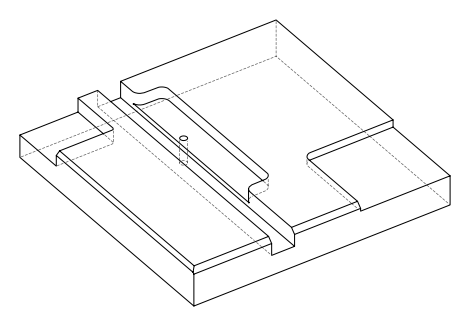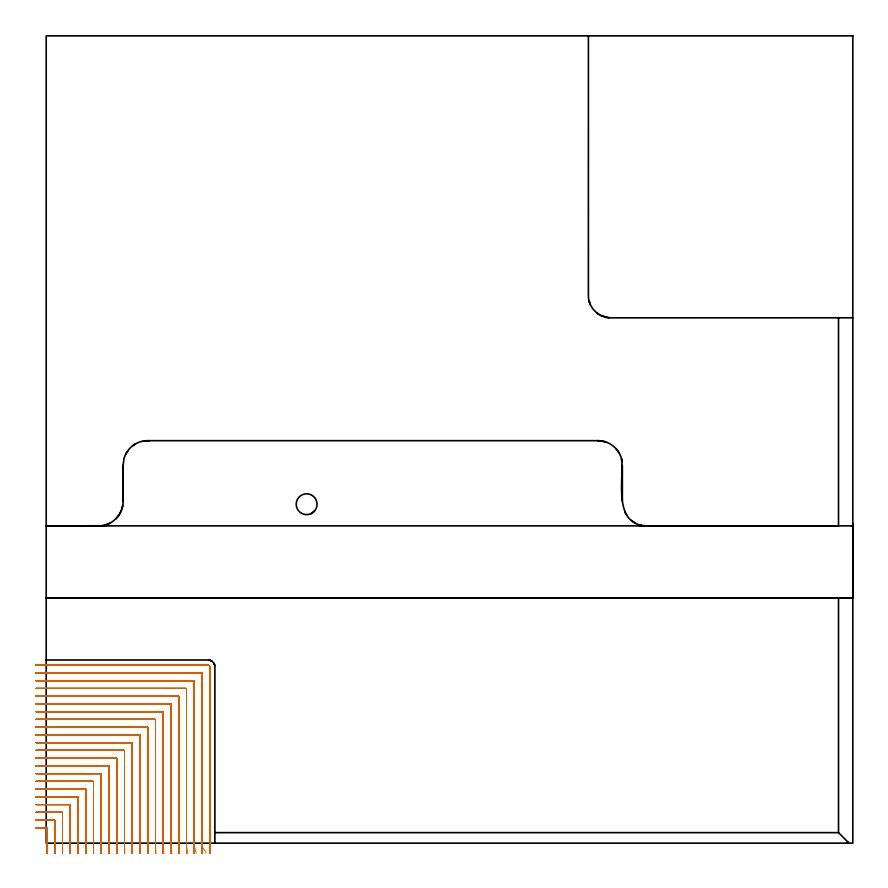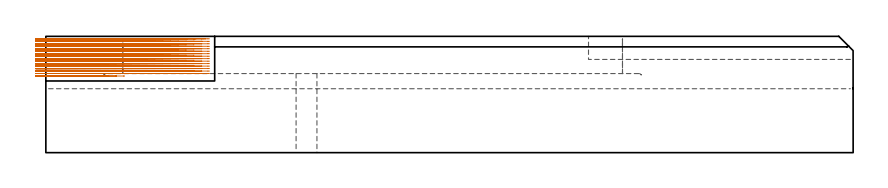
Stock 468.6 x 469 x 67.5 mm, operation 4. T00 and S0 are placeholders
(PLAN: 10 operations, 7 tool changes, 152.1 min)
(1 AREA_MILL | FG_CHAMFER_SURFACE | UGT0205_001 | 3.6 min | 5081 mm3)
(2 AREA_MILL_1 | FG_CHAMFER_SURFACE_1 | UGT0205_001 | 3.13 min | 4510 mm3)
(3 AREA_MILL_2 | FG_CHAMFER_SURFACE_2 | UGT0205_001 | 8.93 min | 6845 mm3)
(4 MILL_CORNER_NOTCH_RECTANGULAR | CORNER_NOTCH_RECTANGULAR | NXT0201_008 | Follow Part, ap 1.5, ae 75% | 101.59 min | 269923 mm3)
(5 MILL_CORNER_NOTCH_RECTANGULAR_1 | CORNER_NOTCH_RECTANGULAR_1 | UGT0201_094 | Follow Part, ap 5, ae 75% | 12.32 min | 336500 mm3)
(6 MILL_OPEN_POCKET | POCKET_OPEN | UGT0201_109 | Follow Part, ap 6.35, ae 75% | 17.58 min | 733927 mm3)
(7 MILL_RECTANGULAR_SLOT | SLOT_RECTANGULAR | UGT0201_019 | Follow Part, ap 10, ae 75% | 4.46 min | 172977 mm3)
(8 SPOT_DRILL | STEP1HOLE | NXT0321_9005460120000 | 0.03 min | 28 mm3)
(9 DRILL_THROUGH_HOLE_INTO_CENTER | STEP1HOLE | NXT0301_049 | 0.21 min | 2155 mm3)
(10 DRILL_TO_ENLARGE_THROUGH_HOLE | STEP1HOLE | NXT0301_092 | 0.21 min | 3149 mm3)
(TOOL UGT0205_001 | Chamfer Mill 20 x 3 x 45 deg. | D20 FL50 Z2)
(TOOL NXT0201_008 | ENDMILL 6mm [2P460-0600-NA 1630] | D6 FL26 Z6)
(TOOL UGT0201_094 | End mill 20 mm | D20 FL38 Z4)
(TOOL UGT0201_109 | End Mill 25.4 mm | D25.4 FL25 Z2)
(TOOL UGT0201_019 | End mill 40 mm | D40 FL63 Z6)
(TOOL NXT0321_9005460120000 | NC Spot Drill, 142deg, 12mm, Carbide, Uncoated | D12 PA142 FL30 Z2)
(TOOL NXT0301_049 | Carbide Drill 7.8mm [860.1-0780-039A1-MM 2214] | D7.8 PA140 FL53 Z2)
(TOOL NXT0301_092 | Carbide Drill 12.1mm [860.1-1210-061A1-MM 2214] | D12.1 PA140 FL77 Z2)
(OP 4 MILL_CORNER_NOTCH_RECTANGULAR, part 1 of 2)
G17 G21 G94 G90
T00 M6
G54
G17 G0 G90 X0.61 Y-5.999 S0 M3
G43 Z77.5 H1
Z66.061
G94 G1 X0.532 Y-3. F250.
G2 X0.5 Y-0.534 R94.5 F500.
G1 Y8.606
G3 X0.206 Y8.9 R0.3
G1 X-3.
X-6. F250.
G0 Z77.5
X5.116 Y-5.999
Z66.061
G1 X5.034 Y-3.
G2 X5. Y-0.534 R90. F500.
G1 Y13.106
G3 X4.706 Y13.4 R0.3
G1 X-3.
X-6. F250.
G0 Z77.5
X9.622 Y-5.999
Z66.061
G1 X9.536 Y-3.
G2 X9.5 Y-0.534 R85.5 F500.
G1 Y17.606
G3 X9.206 Y17.9 R0.3
G1 X-3.
X-6. F250.
G0 Z77.5
X14.129 Y-5.999
Z66.061
G1 X14.038 Y-3.
G2 X14. Y-0.534 R81. F500.
G1 Y22.105
G3 X13.705 Y22.4 R0.3
G1 X-3.
X-6. F250.
G0 Z77.5
X18.636 Y-5.998
Z66.061
G1 X18.54 Y-3.
G2 X18.5 Y-0.534 R76.5 F500.
G1 Y26.605
G3 X18.205 Y26.9 R0.3
G1 X-3.
X-6. F250.
G0 Z77.5
X23.145 Y-5.998
Z66.061
G1 X23.042 Y-3.
G2 X23. Y-0.534 R72. F500.
G1 Y31.105
G3 X22.705 Y31.4 R0.3
G1 X-3.
X-6. F250.
G0 Z77.5
X27.655 Y-5.998
Z66.061
G1 X27.545 Y-3.
G2 X27.5 Y-0.534 R67.5 F500.
G1 Y35.605
G3 X27.205 Y35.9 R0.3
G1 X-3.
X-6. F250.
G0 Z77.5
X32.166 Y-5.998
Z66.061
G1 X32.048 Y-3.
G2 X32. Y-0.534 R63. F500.
G1 Y40.105
G3 X31.705 Y40.4 R0.3
G1 X-3.
X-6. F250.
G0 Z77.5
X36.678 Y-5.997
Z66.061
G1 X36.552 Y-3.
G2 X36.5 Y-0.534 R58.5 F500.
G1 Y44.605
G3 X36.205 Y44.9 R0.3
G1 X-3.
X-6. F250.
G0 Z77.5
X41.193 Y-5.997
Z66.061
G1 X41.056 Y-3.
G2 X41. Y-0.534 R54. F500.
G1 Y49.104
G3 X40.704 Y49.4 R0.3
G1 X-3.
X-6. F250.
G0 Z77.5
X45.711 Y-5.996
Z66.061
G1 X45.561 Y-3.
G2 X45.5 Y-0.534 R49.5 F500.
G1 Y53.604
G3 X45.204 Y53.9 R0.3
G1 X-3.
X-6. F250.
G0 Z77.5
X50.232 Y-5.995
Z66.061
G1 X50.068 Y-3.
G2 X50. Y-0.534 R45. F500.
G1 Y58.104
G3 X49.704 Y58.4 R0.3
G1 X-3.
X-6. F250.
G0 Z77.5
X54.758 Y-5.994
Z66.061
G1 X54.575 Y-3.
G2 X54.5 Y-0.534 R40.5 F500.
G1 Y62.604
G3 X54.204 Y62.9 R0.3
G1 X-3.
X-6. F250.
G0 Z77.5
X59.29 Y-5.993
Z66.061
G1 X59.085 Y-3.
G2 X59. Y-0.534 R36. F500.
G1 Y67.104
G3 X58.704 Y67.4 R0.3
G1 X-3.
X-6. F250.
G0 Z77.5
X63.832 Y-5.991
Z66.061
G1 X63.597 Y-3.
G2 X63.5 Y-0.534 R31.5 F500.
G1 Y71.604
G3 X63.204 Y71.9 R0.3
G1 X-3.
X-6. F250.
G0 Z77.5
X68.387 Y-5.987
Z66.061
G1 X68.113 Y-3.
G2 X68. Y-0.534 R27. F500.
G1 Y76.103
G3 X67.703 Y76.4 R0.3
G1 X-3.
X-6. F250.
G0 Z77.5
X72.964 Y-5.982
Z66.061
G1 X72.636 Y-3.
G2 X72.5 Y-0.534 R22.5 F500.
G1 Y80.603
G3 X72.203 Y80.9 R0.3
G1 X-3.
X-6. F250.
G0 Z77.5
X77.581 Y-5.972
Z66.061
G1 X77.17 Y-3.
G2 X77. Y-0.534 R18. F500.
G1 Y85.103
G3 X76.703 Y85.4 R0.3
G1 X-3.
X-6. F250.
G0 Z77.5
X82.275 Y-5.95
Z66.061
G1 X81.727 Y-3.
G2 X81.5 Y-0.534 R13.5 F500.
G1 Y89.603
G3 X81.203 Y89.9 R0.3
G1 X-3.
X-6. F250.
G0 Z77.5
X87.167 Y-5.885
Z66.061
G1 X86.345 Y-3.
G2 X86. Y-0.534 R9. F500.
G1 Y94.103
G3 X85.703 Y94.4 R0.3
G1 X-3.
X-6. F250.
G0 Z77.5
X92.88 Y-5.509
Z66.061
G1 X91.236 Y-3.
G2 X90.5 Y-0.534 R4.5 F500.
G1 Y98.603
G3 X90.203 Y98.9 R0.3
G1 X-3.
X-6. F250.
G0 Z77.5
X95. Y-3.534
Z66.061
G1 Y-0.534
Y102.5 F500.
G3 X94.1 Y103.4 R0.9
G1 X-3.
X-6. F250.
G0 Z77.5
X0.515 Y-6.
Z64.622
G1 X0.501 Y-3.
X0.5 Y-2.573 F500.
Y8.606
G3 X0.206 Y8.9 R0.3
G1 X-3.
X-6. F250.
G0 Z77.5
X5.015 Y-6.
Z64.622
G1 X5.001 Y-3.
G2 X5. Y-2.573 R90. F500.
G1 Y13.106
G3 X4.706 Y13.4 R0.3
G1 X-3.
X-6. F250.
G0 Z77.5
X9.516 Y-6.
Z64.622
G1 X9.501 Y-3.
G2 X9.5 Y-2.573 R85.5 F500.
G1 Y17.606
G3 X9.206 Y17.9 R0.3
G1 X-3.
X-6. F250.
G0 Z77.5
X14.017 Y-6.
Z64.622
G1 X14.001 Y-3.
G2 X14. Y-2.573 R81. F500.
G1 Y22.105
G3 X13.705 Y22.4 R0.3
G1 X-3.
X-6. F250.
G0 Z77.5
X18.518 Y-6.
Z64.622
G1 X18.501 Y-3.
G2 X18.5 Y-2.573 R76.5 F500.
G1 Y26.605
G3 X18.205 Y26.9 R0.3
G1 X-3.
X-6. F250.
G0 Z77.5
X23.019 Y-6.
Z64.622
G1 X23.001 Y-3.
G2 X23. Y-2.573 R72. F500.
G1 Y31.105
G3 X22.705 Y31.4 R0.3
G1 X-3.
X-6. F250.
G0 Z77.5
X27.52 Y-6.
Z64.622
G1 X27.501 Y-3.
G2 X27.5 Y-2.573 R67.5 F500.
G1 Y35.605
G3 X27.205 Y35.9 R0.3
G1 X-3.
X-6. F250.
G0 Z77.5
X32.022 Y-6.
Z64.622
G1 X32.001 Y-3.
G2 X32. Y-2.573 R63. F500.
G1 Y40.105
G3 X31.705 Y40.4 R0.3
G1 X-3.
X-6. F250.
G0 Z77.5
X36.523 Y-6.
Z64.622
G1 X36.502 Y-3.
G2 X36.5 Y-2.573 R58.5 F500.
G1 Y44.605
G3 X36.205 Y44.9 R0.3
G1 X-3.
X-6. F250.
G0 Z77.5
X41.025 Y-6.
Z64.622
G1 X41.002 Y-3.
G2 X41. Y-2.573 R54. F500.
G1 Y49.104
G3 X40.704 Y49.4 R0.3
G1 X-3.
X-6. F250.
G0 Z77.5
X45.528 Y-6.
Z64.622
G1 X45.502 Y-3.
G2 X45.5 Y-2.573 R49.5 F500.
G1 Y53.604
G3 X45.204 Y53.9 R0.3
G1 X-3.
X-6. F250.
G0 Z77.5
X50.03 Y-6.
Z64.622
G1 X50.002 Y-3.
G2 X50. Y-2.573 R45. F500.
G1 Y58.104
G3 X49.704 Y58.4 R0.3
G1 X-3.
X-6. F250.
G0 Z77.5
X54.534 Y-6.
Z64.622
G1 X54.502 Y-3.
G2 X54.5 Y-2.573 R40.5 F500.
G1 Y62.604
G3 X54.204 Y62.9 R0.3
G1 X-3.
X-6. F250.
G0 Z77.5
X59.038 Y-6.
Z64.622
G1 X59.003 Y-3.
G2 X59. Y-2.573 R36. F500.
G1 Y67.104
G3 X58.704 Y67.4 R0.3
G1 X-3.
X-6. F250.
G0 Z77.5
X63.544 Y-6.
Z64.622
G1 X63.503 Y-3.
G2 X63.5 Y-2.573 R31.5 F500.
G1 Y71.604
G3 X63.204 Y71.9 R0.3
G1 X-3.
X-6. F250.
G0 Z77.5
X68.051 Y-6.
Z64.622
G1 X68.003 Y-3.
G2 X68. Y-2.573 R27. F500.
G1 Y76.103
G3 X67.703 Y76.4 R0.3
G1 X-3.
X-6. F250.
G0 Z77.5
X72.561 Y-5.999
Z64.622
G1 X72.504 Y-3.
G2 X72.5 Y-2.573 R22.5 F500.
G1 Y80.603
G3 X72.203 Y80.9 R0.3
G1 X-3.
X-6. F250.
G0 Z77.5
X77.076 Y-5.999
Z64.622
G1 X77.005 Y-3.
G2 X77. Y-2.573 R18. F500.
G1 Y85.103
G3 X76.703 Y85.4 R0.3
G1 X-3.
X-6. F250.
G0 Z77.5
X81.602 Y-5.999
Z64.622
G1 X81.507 Y-3.
G2 X81.5 Y-2.573 R13.5 F500.
G1 Y89.603
G3 X81.203 Y89.9 R0.3
G1 X-3.
X-6. F250.
G0 Z77.5
X86.152 Y-5.997
Z64.622
G1 X86.01 Y-3.
G2 X86. Y-2.573 R9. F500.
G1 Y94.103
G3 X85.703 Y94.4 R0.3
G1 X-3.
X-6. F250.
G0 Z77.5
X90.805 Y-5.986
Z64.622
G1 X90.52 Y-3.
G2 X90.5 Y-2.573 R4.5 F500.
G1 Y98.603
G3 X90.203 Y98.9 R0.3
G1 X-3.
X-6. F250.
G0 Z77.5
X95. Y-5.573
Z64.622
G1 Y-2.573
Y102.5 F500.
G3 X94.1 Y103.4 R0.9
G1 X-3.
X-6. F250.
G0 Z77.5
X0.5 Y-6.
Z63.183
G1 Y-3.
Y8.606 F500.
G3 X0.206 Y8.9 R0.3
G1 X-3.
X-6. F250.
G0 Z77.5
X5. Y-6.
Z63.183
G1 Y-3.
Y13.106 F500.
G3 X4.706 Y13.4 R0.3
G1 X-3.
X-6. F250.
G0 Z77.5
X9.5 Y-6.
Z63.183
G1 Y-3.
Y17.606 F500.
G3 X9.206 Y17.9 R0.3
G1 X-3.
X-6. F250.
G0 Z77.5
X14. Y-6.
Z63.183
G1 Y-3.
Y22.105 F500.
G3 X13.705 Y22.4 R0.3
G1 X-3.
X-6. F250.
G0 Z77.5
X18.5 Y-6.
Z63.183
G1 Y-3.
Y26.605 F500.
G3 X18.205 Y26.9 R0.3
G1 X-3.
X-6. F250.
G0 Z77.5
X23. Y-6.
Z63.183
G1 Y-3.
Y31.105 F500.
G3 X22.705 Y31.4 R0.3
G1 X-3.
X-6. F250.
G0 Z77.5
X27.5 Y-6.
Z63.183
G1 Y-3.
Y35.605 F500.
G3 X27.205 Y35.9 R0.3
G1 X-3.
X-6. F250.
G0 Z77.5
X32. Y-6.
Z63.183
G1 Y-3.
Y40.105 F500.
G3 X31.705 Y40.4 R0.3
G1 X-3.
X-6. F250.
G0 Z77.5
X36.5 Y-6.
Z63.183
G1 Y-3.
Y44.605 F500.
G3 X36.205 Y44.9 R0.3
G1 X-3.
X-6. F250.
G0 Z77.5
X41. Y-6.
Z63.183
G1 Y-3.
Y49.104 F500.
G3 X40.704 Y49.4 R0.3
G1 X-3.
X-6. F250.
G0 Z77.5
X45.5 Y-6.
Z63.183
G1 Y-3.
Y53.604 F500.
G3 X45.204 Y53.9 R0.3
G1 X-3.
X-6. F250.
G0 Z77.5
X50. Y-6.
Z63.183
G1 Y-3.
Y58.104 F500.
G3 X49.704 Y58.4 R0.3
G1 X-3.
X-6. F250.
G0 Z77.5
X54.5 Y-6.
Z63.183
G1 Y-3.
Y62.604 F500.
G3 X54.204 Y62.9 R0.3
G1 X-3.
X-6. F250.
G0 Z77.5
X59. Y-6.
Z63.183
G1 Y-3.
Y67.104 F500.
G3 X58.704 Y67.4 R0.3
G1 X-3.
X-6. F250.
G0 Z77.5
X63.5 Y-6.
Z63.183
G1 Y-3.
Y71.604 F500.
G3 X63.204 Y71.9 R0.3
G1 X-3.
X-6. F250.
G0 Z77.5
X68. Y-6.
Z63.183
G1 Y-3.
Y76.103 F500.
G3 X67.703 Y76.4 R0.3
G1 X-3.
X-6. F250.
G0 Z77.5
X72.5 Y-6.
Z63.183
G1 Y-3.
Y80.603 F500.
G3 X72.203 Y80.9 R0.3
G1 X-3.
X-6. F250.
G0 Z77.5
X77. Y-6.
Z63.183
G1 Y-3.
Y85.103 F500.
G3 X76.703 Y85.4 R0.3
G1 X-3.
X-6. F250.
G0 Z77.5
X81.5 Y-6.
Z63.183
G1 Y-3.
Y89.603 F500.
G3 X81.203 Y89.9 R0.3
G1 X-3.
X-6. F250.
G0 Z77.5
X86. Y-6.
Z63.183
G1 Y-3.
Y94.103 F500.
G3 X85.703 Y94.4 R0.3
G1 X-3.
X-6. F250.
G0 Z77.5
X90.5 Y-6.
Z63.183
G1 Y-3.
Y98.603 F500.
G3 X90.203 Y98.9 R0.3
G1 X-3.
X-6. F250.
G0 Z77.5
X95. Y-6.
Z63.183
G1 Y-3.
Y102.5 F500.
G3 X94.1 Y103.4 R0.9
G1 X-3.
X-6. F250.
G0 Z77.5
X0.5 Y-6.
Z61.744
G1 Y-3.
Y8.606 F500.
G3 X0.206 Y8.9 R0.3
G1 X-3.
X-6. F250.
G0 Z77.5
X5. Y-6.
Z61.744
G1 Y-3.
Y13.106 F500.
G3 X4.706 Y13.4 R0.3
G1 X-3.
X-6. F250.
G0 Z77.5
X9.5 Y-6.
Z61.744
G1 Y-3.
Y17.606 F500.
G3 X9.206 Y17.9 R0.3
G1 X-3.
X-6. F250.
G0 Z77.5
X14. Y-6.
Z61.744
G1 Y-3.
Y22.105 F500.
G3 X13.705 Y22.4 R0.3
G1 X-3.
X-6. F250.
G0 Z77.5
X18.5 Y-6.
Z61.744
G1 Y-3.
Y26.605 F500.
G3 X18.205 Y26.9 R0.3
G1 X-3.
X-6. F250.
G0 Z77.5
X23. Y-6.
Z61.744
G1 Y-3.
Y31.105 F500.
G3 X22.705 Y31.4 R0.3
G1 X-3.
X-6. F250.
G0 Z77.5
X27.5 Y-6.
Z61.744
G1 Y-3.
Y35.605 F500.
G3 X27.205 Y35.9 R0.3
G1 X-3.
X-6. F250.
G0 Z77.5
X32. Y-6.
Z61.744
G1 Y-3.
Y40.105 F500.
G3 X31.705 Y40.4 R0.3
G1 X-3.
X-6. F250.
G0 Z77.5
X36.5 Y-6.
Z61.744
G1 Y-3.
Y44.605 F500.
G3 X36.205 Y44.9 R0.3
G1 X-3.
X-6. F250.
G0 Z77.5
X41. Y-6.
Z61.744
G1 Y-3.
Y49.104 F500.
G3 X40.704 Y49.4 R0.3
G1 X-3.
X-6. F250.
G0 Z77.5
X45.5 Y-6.
Z61.744
G1 Y-3.
Y53.604 F500.
G3 X45.204 Y53.9 R0.3
G1 X-3.
X-6. F250.
G0 Z77.5
X50. Y-6.
Z61.744
G1 Y-3.
Y58.104 F500.
G3 X49.704 Y58.4 R0.3
G1 X-3.
X-6. F250.
G0 Z77.5
X54.5 Y-6.
Z61.744
G1 Y-3.
Y62.604 F500.
G3 X54.204 Y62.9 R0.3
G1 X-3.
X-6. F250.
G0 Z77.5
X59. Y-6.
Z61.744
G1 Y-3.
Y67.104 F500.
G3 X58.704 Y67.4 R0.3
G1 X-3.
X-6. F250.
G0 Z77.5
X63.5 Y-6.
Z61.744
G1 Y-3.
Y71.604 F500.
G3 X63.204 Y71.9 R0.3
G1 X-3.
X-6. F250.
G0 Z77.5
X68. Y-6.
Z61.744
G1 Y-3.
Y76.103 F500.
G3 X67.703 Y76.4 R0.3
G1 X-3.
X-6. F250.
G0 Z77.5
X72.5 Y-6.
Z61.744
G1 Y-3.
Y80.603 F500.
G3 X72.203 Y80.9 R0.3
G1 X-3.
X-6. F250.
G0 Z77.5
X77. Y-6.
Z61.744
G1 Y-3.
Y85.103 F500.
G3 X76.703 Y85.4 R0.3
G1 X-3.
X-6. F250.
G0 Z77.5
X81.5 Y-6.
Z61.744
G1 Y-3.
Y89.603 F500.
G3 X81.203 Y89.9 R0.3
G1 X-3.
X-6. F250.
G0 Z77.5
X86. Y-6.
Z61.744
G1 Y-3.
Y94.103 F500.
G3 X85.703 Y94.4 R0.3
G1 X-3.
X-6. F250.
G0 Z77.5
X90.5 Y-6.
Z61.744
G1 Y-3.
Y98.603 F500.
G3 X90.203 Y98.9 R0.3
G1 X-3.
X-6. F250.
G0 Z77.5
X95. Y-6.
Z61.744
G1 Y-3.
Y102.5 F500.
G3 X94.1 Y103.4 R0.9
G1 X-3.
X-6. F250.
G0 Z77.5
X0.5 Y-6.
Z60.305
G1 Y-3.
Y8.606 F500.
G3 X0.206 Y8.9 R0.3
G1 X-3.
X-6. F250.
G0 Z77.5
X5. Y-6.
Z60.305
G1 Y-3.
Y13.106 F500.
G3 X4.706 Y13.4 R0.3
G1 X-3.
X-6. F250.
G0 Z77.5
X9.5 Y-6.
Z60.305
G1 Y-3.
Y17.606 F500.
G3 X9.206 Y17.9 R0.3
G1 X-3.
X-6. F250.
G0 Z77.5
X14. Y-6.
Z60.305
G1 Y-3.
Y22.105 F500.
G3 X13.705 Y22.4 R0.3
G1 X-3.
X-6. F250.
G0 Z77.5
X18.5 Y-6.
Z60.305
G1 Y-3.
Y26.605 F500.
G3 X18.205 Y26.9 R0.3
G1 X-3.
X-6. F250.
G0 Z77.5
X23. Y-6.
Z60.305
G1 Y-3.
Y31.105 F500.
G3 X22.705 Y31.4 R0.3
G1 X-3.
X-6. F250.
G0 Z77.5
X27.5 Y-6.
Z60.305
G1 Y-3.
Y35.605 F500.
G3 X27.205 Y35.9 R0.3
G1 X-3.
X-6. F250.
G0 Z77.5
X32. Y-6.
Z60.305
G1 Y-3.
Y40.105 F500.
G3 X31.705 Y40.4 R0.3
G1 X-3.
X-6. F250.
G0 Z77.5
X36.5 Y-6.
Z60.305
G1 Y-3.
Y44.605 F500.
G3 X36.205 Y44.9 R0.3
G1 X-3.
X-6. F250.
G0 Z77.5
X41. Y-6.
Z60.305
G1 Y-3.
Y49.104 F500.
G3 X40.704 Y49.4 R0.3
G1 X-3.
X-6. F250.
G0 Z77.5
X45.5 Y-6.
Z60.305
G1 Y-3.
Y53.604 F500.
G3 X45.204 Y53.9 R0.3
G1 X-3.
X-6. F250.
G0 Z77.5
X50. Y-6.
Z60.305
G1 Y-3.
Y58.104 F500.
G3 X49.704 Y58.4 R0.3
G1 X-3.
X-6. F250.
G0 Z77.5
X54.5 Y-6.
Z60.305
G1 Y-3.
Y62.604 F500.
G3 X54.204 Y62.9 R0.3
G1 X-3.
X-6. F250.
G0 Z77.5
X59. Y-6.
Z60.305
G1 Y-3.
Y67.104 F500.
G3 X58.704 Y67.4 R0.3
G1 X-3.
X-6. F250.
G0 Z77.5
X63.5 Y-6.
Z60.305
G1 Y-3.
Y71.604 F500.
G3 X63.204 Y71.9 R0.3
G1 X-3.
X-6. F250.
G0 Z77.5
X68. Y-6.
Z60.305
G1 Y-3.
Y76.103 F500.
G3 X67.703 Y76.4 R0.3
G1 X-3.
X-6. F250.
G0 Z77.5
X72.5 Y-6.
Z60.305
G1 Y-3.
Y80.603 F500.
G3 X72.203 Y80.9 R0.3
G1 X-3.
X-6. F250.
G0 Z77.5
X77. Y-6.
Z60.305
G1 Y-3.
Y85.103 F500.
G3 X76.703 Y85.4 R0.3
G1 X-3.
X-6. F250.
G0 Z77.5
X81.5 Y-6.
Z60.305
G1 Y-3.
Y89.603 F500.
G3 X81.203 Y89.9 R0.3
G1 X-3.
X-6. F250.
G0 Z77.5
X86. Y-6.
Z60.305
G1 Y-3.
Y94.103 F500.
G3 X85.703 Y94.4 R0.3
G1 X-3.
X-6. F250.
G0 Z77.5
X90.5 Y-6.
Z60.305
G1 Y-3.
Y98.603 F500.
G3 X90.203 Y98.9 R0.3
G1 X-3.
X-6. F250.
G0 Z77.5
X95. Y-6.
Z60.305
G1 Y-3.
Y102.5 F500.
G3 X94.1 Y103.4 R0.9
G1 X-3.
X-6. F250.
G0 Z77.5
X0.5 Y-6.
Z58.867
G1 Y-3.
Y8.606 F500.
G3 X0.206 Y8.9 R0.3
G1 X-3.
X-6. F250.
G0 Z77.5
X5. Y-6.
Z58.867
G1 Y-3.
Y13.106 F500.
G3 X4.706 Y13.4 R0.3
G1 X-3.
X-6. F250.
G0 Z77.5
X9.5 Y-6.
Z58.867
G1 Y-3.
Y17.606 F500.
G3 X9.206 Y17.9 R0.3
G1 X-3.
X-6. F250.
G0 Z77.5
X14. Y-6.
Z58.867
G1 Y-3.
Y22.105 F500.
G3 X13.705 Y22.4 R0.3
G1 X-3.
X-6. F250.
G0 Z77.5
X18.5 Y-6.
Z58.867
G1 Y-3.
Y26.605 F500.
G3 X18.205 Y26.9 R0.3
G1 X-3.
X-6. F250.
G0 Z77.5
X23. Y-6.
Z58.867
G1 Y-3.
Y31.105 F500.
G3 X22.705 Y31.4 R0.3
G1 X-3.
X-6. F250.
G0 Z77.5
X27.5 Y-6.
Z58.867
G1 Y-3.
Y35.605 F500.
G3 X27.205 Y35.9 R0.3
G1 X-3.
X-6. F250.
G0 Z77.5
X32. Y-6.
Z58.867
G1 Y-3.
Y40.105 F500.
G3 X31.705 Y40.4 R0.3
G1 X-3.
X-6. F250.
G0 Z77.5
X36.5 Y-6.
Z58.867
G1 Y-3.
Y44.605 F500.
G3 X36.205 Y44.9 R0.3
G1 X-3.
X-6. F250.
G0 Z77.5
X41. Y-6.
Z58.867
G1 Y-3.
Y49.104 F500.
G3 X40.704 Y49.4 R0.3
G1 X-3.
X-6. F250.
G0 Z77.5
X45.5 Y-6.
Z58.867
G1 Y-3.
Y53.604 F500.
G3 X45.204 Y53.9 R0.3
G1 X-3.
X-6. F250.
G0 Z77.5
X50. Y-6.
Z58.867
G1 Y-3.
Y58.104 F500.
G3 X49.704 Y58.4 R0.3
G1 X-3.
X-6. F250.
G0 Z77.5
X54.5 Y-6.
Z58.867
G1 Y-3.
Y62.604 F500.
G3 X54.204 Y62.9 R0.3
G1 X-3.
X-6. F250.
G0 Z77.5
X59. Y-6.
Z58.867
G1 Y-3.
Y67.104 F500.
G3 X58.704 Y67.4 R0.3
G1 X-3.
X-6. F250.
G0 Z77.5
X63.5 Y-6.
Z58.867
G1 Y-3.
Y71.604 F500.
G3 X63.204 Y71.9 R0.3
G1 X-3.
X-6. F250.
G0 Z77.5
X68. Y-6.
Z58.867
G1 Y-3.
Y76.103 F500.
G3 X67.703 Y76.4 R0.3
G1 X-3.
X-6. F250.
G0 Z77.5
X72.5 Y-6.
Z58.867
G1 Y-3.
Y80.603 F500.
G3 X72.203 Y80.9 R0.3
G1 X-3.
X-6. F250.
G0 Z77.5
X77. Y-6.
Z58.867
G1 Y-3.
Y85.103 F500.
G3 X76.703 Y85.4 R0.3
G1 X-3.
X-6. F250.
G0 Z77.5
X81.5 Y-6.
Z58.867
G1 Y-3.
Y89.603 F500.
G3 X81.203 Y89.9 R0.3
G1 X-3.
X-6. F250.
G0 Z77.5
X86. Y-6.
Z58.867
G1 Y-3.
Y94.103 F500.
G3 X85.703 Y94.4 R0.3
G1 X-3.
X-6. F250.
G0 Z77.5
X90.5 Y-6.
Z58.867
G1 Y-3.
Y98.603 F500.
G3 X90.203 Y98.9 R0.3
G1 X-3.
X-6. F250.
G0 Z77.5
X95. Y-6.
Z58.867
G1 Y-3.
Y102.5 F500.
G3 X94.1 Y103.4 R0.9
G1 X-3.
X-6. F250.
G0 Z77.5
X0.5 Y-6.
Z57.428
G1 Y-3.
Y8.606 F500.
G3 X0.206 Y8.9 R0.3
G1 X-3.
X-6. F250.
G0 Z77.5
X5. Y-6.
Z57.428
G1 Y-3.
Y13.106 F500.
G3 X4.706 Y13.4 R0.3
G1 X-3.
X-6. F250.
G0 Z77.5
X9.5 Y-6.
Z57.428
G1 Y-3.
Y17.606 F500.
G3 X9.206 Y17.9 R0.3
G1 X-3.
X-6. F250.
G0 Z77.5
X14. Y-6.
Z57.428
G1 Y-3.
Y22.105 F500.
G3 X13.705 Y22.4 R0.3
G1 X-3.
X-6. F250.
G0 Z77.5
X18.5 Y-6.
Z57.428
G1 Y-3.
Y26.605 F500.
G3 X18.205 Y26.9 R0.3
G1 X-3.
X-6. F250.
G0 Z77.5
X23. Y-6.
Z57.428
G1 Y-3.
Y31.105 F500.
G3 X22.705 Y31.4 R0.3
G1 X-3.
X-6. F250.
G0 Z77.5
X27.5 Y-6.
Z57.428
G1 Y-3.
Y35.605 F500.
G3 X27.205 Y35.9 R0.3
G1 X-3.
X-6. F250.
G0 Z77.5
X32. Y-6.
Z57.428
G1 Y-3.
Y40.105 F500.
G3 X31.705 Y40.4 R0.3
G1 X-3.
X-6. F250.
G0 Z77.5
X36.5 Y-6.
Z57.428
G1 Y-3.
Y44.605 F500.
G3 X36.205 Y44.9 R0.3
G1 X-3.
X-6. F250.
G0 Z77.5
X41. Y-6.
Z57.428
G1 Y-3.
Y49.104 F500.
G3 X40.704 Y49.4 R0.3
G1 X-3.
X-6. F250.
G0 Z77.5
X45.5 Y-6.
Z57.428
G1 Y-3.
Y53.604 F500.
G3 X45.204 Y53.9 R0.3
G1 X-3.
X-6. F250.
G0 Z77.5
X50. Y-6.
Z57.428
G1 Y-3.
Y58.104 F500.
G3 X49.704 Y58.4 R0.3
G1 X-3.
X-6. F250.
G0 Z77.5
X54.5 Y-6.
Z57.428
G1 Y-3.
Y62.604 F500.
G3 X54.204 Y62.9 R0.3
G1 X-3.
X-6. F250.
G0 Z77.5
X59. Y-6.
Z57.428
G1 Y-3.
Y67.104 F500.
G3 X58.704 Y67.4 R0.3
G1 X-3.
X-6. F250.
G0 Z77.5
X63.5 Y-6.
Z57.428
G1 Y-3.
Y71.604 F500.
G3 X63.204 Y71.9 R0.3
G1 X-3.
X-6. F250.
G0 Z77.5
X68. Y-6.
Z57.428
G1 Y-3.
Y76.103 F500.
G3 X67.703 Y76.4 R0.3
G1 X-3.
X-6. F250.
G0 Z77.5
X72.5 Y-6.
Z57.428
G1 Y-3.
Y80.603 F500.
G3 X72.203 Y80.9 R0.3
G1 X-3.
X-6. F250.
G0 Z77.5
X77. Y-6.
Z57.428
G1 Y-3.
Y85.103 F500.
G3 X76.703 Y85.4 R0.3
G1 X-3.
X-6. F250.
G0 Z77.5
X81.5 Y-6.
Z57.428
G1 Y-3.
Y89.603 F500.
G3 X81.203 Y89.9 R0.3
G1 X-3.
X-6. F250.
G0 Z77.5
X86. Y-6.
Z57.428
G1 Y-3.
Y94.103 F500.
G3 X85.703 Y94.4 R0.3
G1 X-3.
X-6. F250.
G0 Z77.5
X90.5 Y-6.
Z57.428
G1 Y-3.
Y98.603 F500.
G3 X90.203 Y98.9 R0.3
G1 X-3.
X-6. F250.
G0 Z77.5
X95. Y-6.
Z57.428
G1 Y-3.
Y102.5 F500.
G3 X94.1 Y103.4 R0.9
G1 X-3.
X-6. F250.
G0 Z77.5
X0.5 Y-6.
Z55.989
G1 Y-3.
Y8.606 F500.
G3 X0.206 Y8.9 R0.3
G1 X-3.
X-6. F250.
G0 Z77.5
X5. Y-6.
Z55.989
G1 Y-3.
Y13.106 F500.
G3 X4.706 Y13.4 R0.3
G1 X-3.
X-6. F250.
G0 Z77.5
X9.5 Y-6.
Z55.989
G1 Y-3.
Y17.606 F500.
G3 X9.206 Y17.9 R0.3
G1 X-3.
X-6. F250.
G0 Z77.5
X14. Y-6.
Z55.989
G1 Y-3.
Y22.105 F500.
G3 X13.705 Y22.4 R0.3
G1 X-3.
X-6. F250.
G0 Z77.5
X18.5 Y-6.
Z55.989
G1 Y-3.
Y26.605 F500.
G3 X18.205 Y26.9 R0.3
G1 X-3.
X-6. F250.
G0 Z77.5
X23. Y-6.
Z55.989
G1 Y-3.
Y31.105 F500.
G3 X22.705 Y31.4 R0.3
G1 X-3.
X-6. F250.
G0 Z77.5
X27.5 Y-6.
Z55.989
G1 Y-3.
Y35.605 F500.
G3 X27.205 Y35.9 R0.3
G1 X-3.
X-6. F250.
G0 Z77.5
X32. Y-6.
Z55.989
G1 Y-3.
Y40.105 F500.
G3 X31.705 Y40.4 R0.3
G1 X-3.
X-6. F250.
G0 Z77.5
X36.5 Y-6.
Z55.989
G1 Y-3.
Y44.605 F500.
G3 X36.205 Y44.9 R0.3
G1 X-3.
X-6. F250.
G0 Z77.5
X41. Y-6.
Z55.989
G1 Y-3.
Y49.104 F500.
G3 X40.704 Y49.4 R0.3
G1 X-3.
X-6. F250.
G0 Z77.5
X45.5 Y-6.
Z55.989
G1 Y-3.
Y53.604 F500.
G3 X45.204 Y53.9 R0.3
G1 X-3.
X-6. F250.
G0 Z77.5
X50. Y-6.
Z55.989
G1 Y-3.
Y58.104 F500.
G3 X49.704 Y58.4 R0.3
G1 X-3.
X-6. F250.
G0 Z77.5
X54.5 Y-6.
Z55.989
G1 Y-3.
Y62.604 F500.
G3 X54.204 Y62.9 R0.3
G1 X-3.
X-6. F250.
G0 Z77.5
X59. Y-6.
Z55.989
G1 Y-3.
Y67.104 F500.
G3 X58.704 Y67.4 R0.3
G1 X-3.
X-6. F250.
G0 Z77.5
X63.5 Y-6.
Z55.989
G1 Y-3.
Y71.604 F500.
G3 X63.204 Y71.9 R0.3
G1 X-3.
X-6. F250.
G0 Z77.5
X68. Y-6.
Z55.989
G1 Y-3.
Y76.103 F500.
G3 X67.703 Y76.4 R0.3
G1 X-3.
X-6. F250.
G0 Z77.5
X72.5 Y-6.
Z55.989
G1 Y-3.
Y80.603 F500.
G3 X72.203 Y80.9 R0.3
G1 X-3.
X-6. F250.
G0 Z77.5
X77. Y-6.
Z55.989
G1 Y-3.
Y85.103 F500.
G3 X76.703 Y85.4 R0.3
G1 X-3.
X-6. F250.
G0 Z77.5
X81.5 Y-6.
Z55.989
G1 Y-3.
Y89.603 F500.
G3 X81.203 Y89.9 R0.3
G1 X-3.
X-6. F250.
G0 Z77.5
X86. Y-6.
Z55.989
G1 Y-3.
Y94.103 F500.
G3 X85.703 Y94.4 R0.3
G1 X-3.
X-6. F250.
G0 Z77.5
X90.5 Y-6.
Z55.989
G1 Y-3.
Y98.603 F500.
G3 X90.203 Y98.9 R0.3
G1 X-3.
X-6. F250.
G0 Z77.5
X95. Y-6.
Z55.989
G1 Y-3.
Y102.5 F500.
G3 X94.1 Y103.4 R0.9
G1 X-3.
X-6. F250.
G0 Z77.5
X0.5 Y-6.
Z54.55
G1 Y-3.
Y8.606 F500.
G3 X0.206 Y8.9 R0.3
G1 X-3.
X-6. F250.
G0 Z77.5
X5. Y-6.
Z54.55
G1 Y-3.
Y13.106 F500.
G3 X4.706 Y13.4 R0.3
G1 X-3.
X-6. F250.
G0 Z77.5
X9.5 Y-6.
Z54.55
G1 Y-3.
Y17.606 F500.
G3 X9.206 Y17.9 R0.3
G1 X-3.
X-6. F250.
G0 Z77.5
X14. Y-6.
Z54.55
G1 Y-3.
Y22.105 F500.
G3 X13.705 Y22.4 R0.3
G1 X-3.
X-6. F250.
G0 Z77.5
X18.5 Y-6.
Z54.55
G1 Y-3.
Y26.605 F500.
G3 X18.205 Y26.9 R0.3
G1 X-3.
X-6. F250.
G0 Z77.5
X23. Y-6.
Z54.55
G1 Y-3.
Y31.105 F500.
G3 X22.705 Y31.4 R0.3
G1 X-3.
X-6. F250.
G0 Z77.5
X27.5 Y-6.
Z54.55
G1 Y-3.
Y35.605 F500.
G3 X27.205 Y35.9 R0.3
G1 X-3.
X-6. F250.
G0 Z77.5
X32. Y-6.
Z54.55
G1 Y-3.
Y40.105 F500.
G3 X31.705 Y40.4 R0.3
G1 X-3.
X-6. F250.
G0 Z77.5
X36.5 Y-6.
Z54.55
G1 Y-3.
Y44.605 F500.
G3 X36.205 Y44.9 R0.3
G1 X-3.
X-6. F250.
G0 Z77.5
X41. Y-6.
Z54.55
G1 Y-3.
Y49.104 F500.
G3 X40.704 Y49.4 R0.3
G1 X-3.
X-6. F250.
G0 Z77.5
X45.5 Y-6.
Z54.55
G1 Y-3.
Y53.604 F500.
G3 X45.204 Y53.9 R0.3
G1 X-3.
X-6. F250.
G0 Z77.5
X50. Y-6.
Z54.55
G1 Y-3.
Y58.104 F500.
G3 X49.704 Y58.4 R0.3
G1 X-3.
X-6. F250.
G0 Z77.5
X54.5 Y-6.
Z54.55
G1 Y-3.
Y62.604 F500.
G3 X54.204 Y62.9 R0.3
G1 X-3.
X-6. F250.
G0 Z77.5
X59. Y-6.
Z54.55
G1 Y-3.
Y67.104 F500.
G3 X58.704 Y67.4 R0.3
G1 X-3.
X-6. F250.
G0 Z77.5
X63.5 Y-6.
Z54.55
G1 Y-3.
Y71.604 F500.
G3 X63.204 Y71.9 R0.3
G1 X-3.
X-6. F250.
G0 Z77.5
X68. Y-6.
Z54.55
G1 Y-3.
Y76.103 F500.
G3 X67.703 Y76.4 R0.3
G1 X-3.
X-6. F250.
G0 Z77.5
X72.5 Y-6.
Z54.55
G1 Y-3.
Y80.603 F500.
G3 X72.203 Y80.9 R0.3
G1 X-3.
X-6. F250.
G0 Z77.5
X77. Y-6.
Z54.55
G1 Y-3.
Y85.103 F500.
G3 X76.703 Y85.4 R0.3
G1 X-3.
X-6. F250.
G0 Z77.5
X81.5 Y-6.
Z54.55
G1 Y-3.
Y89.603 F500.
G3 X81.203 Y89.9 R0.3
G1 X-3.
X-6. F250.
G0 Z77.5
X86. Y-6.
Z54.55
G1 Y-3.
Y94.103 F500.
G3 X85.703 Y94.4 R0.3
G1 X-3.
X-6. F250.
G0 Z77.5
X90.5 Y-6.
Z54.55
G1 Y-3.
Y98.603 F500.
G3 X90.203 Y98.9 R0.3
G1 X-3.
X-6. F250.
G0 Z77.5
X95. Y-6.
Z54.55
G1 Y-3.
Y102.5 F500.
G3 X94.1 Y103.4 R0.9
G1 X-3.
X-6. F250.
G0 Z77.5
X0.5 Y-6.
Z53.111
G1 Y-3.
Y8.606 F500.
G3 X0.206 Y8.9 R0.3
G1 X-3.
X-6. F250.
G0 Z77.5
X5. Y-6.
Z53.111
G1 Y-3.
Y13.106 F500.
G3 X4.706 Y13.4 R0.3
G1 X-3.
X-6. F250.
G0 Z77.5
X9.5 Y-6.
Z53.111
G1 Y-3.
Y17.606 F500.
G3 X9.206 Y17.9 R0.3
G1 X-3.
X-6. F250.
G0 Z77.5
X14. Y-6.
Z53.111
G1 Y-3.
Y22.105 F500.
G3 X13.705 Y22.4 R0.3
G1 X-3.
X-6. F250.
G0 Z77.5
X18.5 Y-6.
Z53.111
G1 Y-3.
Y26.605 F500.
G3 X18.205 Y26.9 R0.3
G1 X-3.
X-6. F250.
G0 Z77.5
X23. Y-6.
Z53.111
G1 Y-3.
Y31.105 F500.
G3 X22.705 Y31.4 R0.3
G1 X-3.
X-6. F250.
G0 Z77.5
X27.5 Y-6.
Z53.111
G1 Y-3.
Y35.605 F500.
G3 X27.205 Y35.9 R0.3
G1 X-3.
X-6. F250.
G0 Z77.5
X32. Y-6.
Z53.111
G1 Y-3.
Y40.105 F500.
G3 X31.705 Y40.4 R0.3
G1 X-3.
X-6. F250.
G0 Z77.5
X36.5 Y-6.
Z53.111
G1 Y-3.
Y44.605 F500.
G3 X36.205 Y44.9 R0.3
G1 X-3.
X-6. F250.
G0 Z77.5
X41. Y-6.
Z53.111
G1 Y-3.
Y49.104 F500.
G3 X40.704 Y49.4 R0.3
G1 X-3.
X-6. F250.
G0 Z77.5
X45.5 Y-6.
Z53.111
G1 Y-3.
Y53.604 F500.
G3 X45.204 Y53.9 R0.3
G1 X-3.
X-6. F250.
G0 Z77.5
X50. Y-6.
Z53.111
G1 Y-3.
Y58.104 F500.
G3 X49.704 Y58.4 R0.3
G1 X-3.
X-6. F250.
G0 Z77.5
X54.5 Y-6.
Z53.111
G1 Y-3.
Y62.604 F500.
G3 X54.204 Y62.9 R0.3
G1 X-3.
X-6. F250.
G0 Z77.5
X59. Y-6.
Z53.111
G1 Y-3.
Y67.104 F500.
G3 X58.704 Y67.4 R0.3
G1 X-3.
X-6. F250.
G0 Z77.5
X63.5 Y-6.
Z53.111
G1 Y-3.
Y71.604 F500.
G3 X63.204 Y71.9 R0.3
G1 X-3.
X-6. F250.
G0 Z77.5
X68. Y-6.
Z53.111
G1 Y-3.
Y76.103 F500.
G3 X67.703 Y76.4 R0.3
G1 X-3.
X-6. F250.
G0 Z77.5
X72.5 Y-6.
Z53.111
G1 Y-3.
Y80.603 F500.
G3 X72.203 Y80.9 R0.3
G1 X-3.
X-6. F250.
G0 Z77.5
X77. Y-6.
Z53.111
G1 Y-3.
Y85.103 F500.
G3 X76.703 Y85.4 R0.3
G1 X-3.
X-6. F250.
G0 Z77.5
X81.5 Y-6.
Z53.111
G1 Y-3.
Y89.603 F500.
G3 X81.203 Y89.9 R0.3
G1 X-3.
X-6. F250.
G0 Z77.5
X86. Y-6.
Z53.111
G1 Y-3.
Y94.103 F500.
G3 X85.703 Y94.4 R0.3
G1 X-3.
X-6. F250.
G0 Z77.5
X90.5 Y-6.
Z53.111
G1 Y-3.
Y98.603 F500.
G3 X90.203 Y98.9 R0.3
G1 X-3.
X-6. F250.
G0 Z77.5
X95. Y-6.
Z53.111
G1 Y-3.
Y102.5 F500.
G3 X94.1 Y103.4 R0.9
G1 X-3.
X-6. F250.
G0 Z77.5
X0.5 Y-6.
Z51.672
G1 Y-3.
Y8.606 F500.
G3 X0.206 Y8.9 R0.3
G1 X-3.
X-6. F250.
G0 Z77.5
X5. Y-6.
Z51.672
G1 Y-3.
Y13.106 F500.
G3 X4.706 Y13.4 R0.3
G1 X-3.
X-6. F250.
G0 Z77.5
X9.5 Y-6.
Z51.672
G1 Y-3.
Y17.606 F500.
G3 X9.206 Y17.9 R0.3
G1 X-3.
X-6. F250.
G0 Z77.5
X14. Y-6.
Z51.672
G1 Y-3.
Y22.105 F500.
G3 X13.705 Y22.4 R0.3
G1 X-3.
X-6. F250.
G0 Z77.5
X18.5 Y-6.
Z51.672
G1 Y-3.
Y26.605 F500.
G3 X18.205 Y26.9 R0.3
G1 X-3.
X-6. F250.
G0 Z77.5
X23. Y-6.
Z51.672
G1 Y-3.
Y31.105 F500.
G3 X22.705 Y31.4 R0.3
G1 X-3.
X-6. F250.
G0 Z77.5
X27.5 Y-6.
Z51.672
G1 Y-3.
Y35.605 F500.
G3 X27.205 Y35.9 R0.3
G1 X-3.
X-6. F250.
G0 Z77.5
X32. Y-6.
Z51.672
G1 Y-3.
Y40.105 F500.
G3 X31.705 Y40.4 R0.3
G1 X-3.
X-6. F250.
G0 Z77.5
X36.5 Y-6.
Z51.672
G1 Y-3.
Y44.605 F500.
G3 X36.205 Y44.9 R0.3
G1 X-3.
X-6. F250.
G0 Z77.5
X41. Y-6.
Z51.672
G1 Y-3.
Y49.104 F500.
G3 X40.704 Y49.4 R0.3
G1 X-3.
X-6. F250.
G0 Z77.5
X45.5 Y-6.
Z51.672
G1 Y-3.
Y53.604 F500.
G3 X45.204 Y53.9 R0.3
G1 X-3.
X-6. F250.
G0 Z77.5
X50. Y-6.
Z51.672
G1 Y-3.
Y58.104 F500.
G3 X49.704 Y58.4 R0.3
G1 X-3.
X-6. F250.
G0 Z77.5
X54.5 Y-6.
Z51.672
G1 Y-3.
Y62.604 F500.
G3 X54.204 Y62.9 R0.3
G1 X-3.
X-6. F250.
G0 Z77.5
X59. Y-6.
Z51.672
G1 Y-3.
Y67.104 F500.
G3 X58.704 Y67.4 R0.3
G1 X-3.
X-6. F250.
G0 Z77.5
X63.5 Y-6.
Z51.672
G1 Y-3.
Y71.604 F500.
G3 X63.204 Y71.9 R0.3
G1 X-3.
X-6. F250.
G0 Z77.5
X68. Y-6.
Z51.672
G1 Y-3.
Y76.103 F500.
G3 X67.703 Y76.4 R0.3
G1 X-3.
X-6. F250.
G0 Z77.5
X72.5 Y-6.
Z51.672
G1 Y-3.
Y80.603 F500.
G3 X72.203 Y80.9 R0.3
G1 X-3.
X-6. F250.
G0 Z77.5
X77. Y-6.
Z51.672
G1 Y-3.
Y85.103 F500.
G3 X76.703 Y85.4 R0.3
G1 X-3.
X-6. F250.
G0 Z77.5
X81.5 Y-6.
Z51.672
G1 Y-3.
Y89.603 F500.
G3 X81.203 Y89.9 R0.3
G1 X-3.
X-6. F250.
G0 Z77.5
X86. Y-6.
Z51.672
G1 Y-3.
Y94.103 F500.
G3 X85.703 Y94.4 R0.3
G1 X-3.
X-6. F250.
G0 Z77.5
X90.5 Y-6.
Z51.672
G1 Y-3.
Y98.603 F500.
G3 X90.203 Y98.9 R0.3
G1 X-3.
X-6. F250.
G0 Z77.5
X95. Y-6.
Z51.672
G1 Y-3.
Y102.5 F500.
G3 X94.1 Y103.4 R0.9
G1 X-3.
X-6. F250.
G0 Z77.5
X0.5 Y-6.
Z50.233
G1 Y-3.
Y8.606 F500.
G3 X0.206 Y8.9 R0.3
G1 X-3.
X-6. F250.
G0 Z77.5
X5. Y-6.
Z50.233
G1 Y-3.
Y13.106 F500.
G3 X4.706 Y13.4 R0.3
G1 X-3.
X-6. F250.
G0 Z77.5
X9.5 Y-6.
Z50.233
G1 Y-3.
Y17.606 F500.
G3 X9.206 Y17.9 R0.3
G1 X-3.
X-6. F250.
G0 Z77.5
X14. Y-6.
Z50.233
G1 Y-3.
Y22.105 F500.
G3 X13.705 Y22.4 R0.3
G1 X-3.
X-6. F250.
G0 Z77.5
X18.5 Y-6.
Z50.233
G1 Y-3.
Y26.605 F500.
G3 X18.205 Y26.9 R0.3
G1 X-3.
X-6. F250.
G0 Z77.5
X23. Y-6.
Z50.233
G1 Y-3.
Y31.105 F500.
G3 X22.705 Y31.4 R0.3
G1 X-3.
X-6. F250.
G0 Z77.5
X27.5 Y-6.
Z50.233
G1 Y-3.
Y35.605 F500.
G3 X27.205 Y35.9 R0.3
G1 X-3.
X-6. F250.
G0 Z77.5
X32. Y-6.
Z50.233
G1 Y-3.
Y40.105 F500.
G3 X31.705 Y40.4 R0.3
G1 X-3.
X-6. F250.
G0 Z77.5
X36.5 Y-6.
Z50.233
G1 Y-3.
Y44.605 F500.
G3 X36.205 Y44.9 R0.3
G1 X-3.
X-6. F250.
G0 Z77.5
X41. Y-6.
Z50.233
G1 Y-3.
Y49.104 F500.
G3 X40.704 Y49.4 R0.3
G1 X-3.
X-6. F250.
G0 Z77.5
X45.5 Y-6.
Z50.233
G1 Y-3.
Y53.604 F500.
G3 X45.204 Y53.9 R0.3
G1 X-3.
X-6. F250.
G0 Z77.5
X50. Y-6.
Z50.233
G1 Y-3.
Y58.104 F500.
G3 X49.704 Y58.4 R0.3
G1 X-3.
X-6. F250.
G0 Z77.5
X54.5 Y-6.
Z50.233
G1 Y-3.
Y62.604 F500.
G3 X54.204 Y62.9 R0.3
G1 X-3.
X-6. F250.
G0 Z77.5
X59. Y-6.
Z50.233
G1 Y-3.
Y67.104 F500.
G3 X58.704 Y67.4 R0.3
G1 X-3.
X-6. F250.
G0 Z77.5
X63.5 Y-6.
Z50.233
G1 Y-3.
Y71.604 F500.
G3 X63.204 Y71.9 R0.3
G1 X-3.
X-6. F250.
G0 Z77.5
X68. Y-6.
Z50.233
G1 Y-3.
Y76.103 F500.
G3 X67.703 Y76.4 R0.3
G1 X-3.
X-6. F250.
G0 Z77.5
X72.5 Y-6.
Z50.233
G1 Y-3.
Y80.603 F500.
G3 X72.203 Y80.9 R0.3
G1 X-3.
X-6. F250.
G0 Z77.5
X77. Y-6.
Z50.233
G1 Y-3.
Y85.103 F500.
G3 X76.703 Y85.4 R0.3
G1 X-3.
X-6. F250.
G0 Z77.5
X81.5 Y-6.
Z50.233
G1 Y-3.
Y89.603 F500.
G3 X81.203 Y89.9 R0.3
G1 X-3.
X-6. F250.
G0 Z77.5
X86. Y-6.
Z50.233
G1 Y-3.
Y94.103 F500.
G3 X85.703 Y94.4 R0.3
G1 X-3.
X-6. F250.
G0 Z77.5
X90.5 Y-6.
Z50.233
G1 Y-3.
Y98.603 F500.
G3 X90.203 Y98.9 R0.3
G1 X-3.
X-6. F250.
G0 Z77.5
X95. Y-6.
Z50.233
G1 Y-3.
Y102.5 F500.
G3 X94.1 Y103.4 R0.9
G1 X-3.
X-6. F250.
G0 Z77.5
X0.5 Y-6.
Z48.794
G1 Y-3.
Y8.606 F500.
G3 X0.206 Y8.9 R0.3
G1 X-3.
X-6. F250.
G0 Z77.5
X5. Y-6.
Z48.794
G1 Y-3.
Y13.106 F500.
G3 X4.706 Y13.4 R0.3
G1 X-3.
X-6. F250.
G0 Z77.5
X9.5 Y-6.
Z48.794
G1 Y-3.
Y17.606 F500.
G3 X9.206 Y17.9 R0.3
G1 X-3.
X-6. F250.
G0 Z77.5
X14. Y-6.
Z48.794
G1 Y-3.
Y22.105 F500.
G3 X13.705 Y22.4 R0.3
G1 X-3.
X-6. F250.
G0 Z77.5
X18.5 Y-6.
Z48.794
G1 Y-3.
Y26.605 F500.
G3 X18.205 Y26.9 R0.3
G1 X-3.
X-6. F250.
G0 Z77.5
X23. Y-6.
Z48.794
G1 Y-3.
Y31.105 F500.
G3 X22.705 Y31.4 R0.3
G1 X-3.
X-6. F250.
G0 Z77.5
X27.5 Y-6.
Z48.794
G1 Y-3.
Y35.605 F500.
G3 X27.205 Y35.9 R0.3
G1 X-3.
X-6. F250.
G0 Z77.5
X32. Y-6.
Z48.794
G1 Y-3.
Y40.105 F500.
G3 X31.705 Y40.4 R0.3
G1 X-3.
X-6. F250.
G0 Z77.5
X36.5 Y-6.
Z48.794
G1 Y-3.
Y44.605 F500.
G3 X36.205 Y44.9 R0.3
G1 X-3.
X-6. F250.
G0 Z77.5
X41. Y-6.
Z48.794
G1 Y-3.
Y49.104 F500.
G3 X40.704 Y49.4 R0.3
G1 X-3.
X-6. F250.
G0 Z77.5
X45.5 Y-6.
Z48.794
G1 Y-3.
Y53.604 F500.
G3 X45.204 Y53.9 R0.3
G1 X-3.
X-6. F250.
G0 Z77.5
X50. Y-6.
Z48.794
G1 Y-3.
Y58.104 F500.
G3 X49.704 Y58.4 R0.3
G1 X-3.
X-6. F250.
G0 Z77.5
X54.5 Y-6.
Z48.794
G1 Y-3.
Y62.604 F500.
G3 X54.204 Y62.9 R0.3
G1 X-3.
X-6. F250.
G0 Z77.5
X59. Y-6.
Z48.794
G1 Y-3.
Y67.104 F500.
G3 X58.704 Y67.4 R0.3
G1 X-3.
X-6. F250.
G0 Z77.5
X63.5 Y-6.
Z48.794
G1 Y-3.
Y71.604 F500.
G3 X63.204 Y71.9 R0.3
G1 X-3.
X-6. F250.
G0 Z77.5
X68. Y-6.
Z48.794
G1 Y-3.
Y76.103 F500.
G3 X67.703 Y76.4 R0.3
G1 X-3.
X-6. F250.
G0 Z77.5
X72.5 Y-6.
Z48.794
G1 Y-3.
Y80.603 F500.
G3 X72.203 Y80.9 R0.3
G1 X-3.
X-6. F250.
G0 Z77.5
X77. Y-6.
Z48.794
G1 Y-3.
Y85.103 F500.
G3 X76.703 Y85.4 R0.3
G1 X-3.
X-6. F250.
G0 Z77.5
X81.5 Y-6.
Z48.794
G1 Y-3.
Y89.603 F500.
G3 X81.203 Y89.9 R0.3
G1 X-3.
X-6. F250.
G0 Z77.5
X86. Y-6.
Z48.794
G1 Y-3.
Y94.103 F500.
G3 X85.703 Y94.4 R0.3
G1 X-3.
X-6. F250.
G0 Z77.5
X90.5 Y-6.
Z48.794
G1 Y-3.
Y98.603 F500.
G3 X90.203 Y98.9 R0.3
G1 X-3.
X-6. F250.
G0 Z77.5
X95. Y-6.
Z48.794
G1 Y-3.
Y102.5 F500.
G3 X94.1 Y103.4 R0.9
G1 X-3.
X-6. F250.
G0 Z77.5
X0.5 Y-6.
Z47.356
G1 Y-3.
Y8.606 F500.
G3 X0.206 Y8.9 R0.3
G1 X-3.
X-6. F250.
G0 Z77.5
X5. Y-6.
Z47.356
G1 Y-3.
Y13.106 F500.
G3 X4.706 Y13.4 R0.3
G1 X-3.
X-6. F250.
G0 Z77.5
X9.5 Y-6.
Z47.356
G1 Y-3.
Y17.606 F500.
G3 X9.206 Y17.9 R0.3
G1 X-3.
X-6. F250.
G0 Z77.5
X14. Y-6.
Z47.356
G1 Y-3.
Y22.105 F500.
G3 X13.705 Y22.4 R0.3
G1 X-3.
X-6. F250.
G0 Z77.5
X18.5 Y-6.
Z47.356
G1 Y-3.
Y26.605 F500.
G3 X18.205 Y26.9 R0.3
G1 X-3.
X-6. F250.
G0 Z77.5
X23. Y-6.
Z47.356
G1 Y-3.
Y31.105 F500.
G3 X22.705 Y31.4 R0.3
G1 X-3.
X-6. F250.
G0 Z77.5
X27.5 Y-6.
Z47.356
G1 Y-3.
Y35.605 F500.
G3 X27.205 Y35.9 R0.3
G1 X-3.
X-6. F250.
G0 Z77.5
X32. Y-6.
Z47.356
G1 Y-3.
Y40.105 F500.
G3 X31.705 Y40.4 R0.3
G1 X-3.
X-6. F250.
G0 Z77.5
X36.5 Y-6.
Z47.356
G1 Y-3.
Y44.605 F500.
G3 X36.205 Y44.9 R0.3
G1 X-3.
X-6. F250.
G0 Z77.5
X41. Y-6.
Z47.356
G1 Y-3.
Y49.104 F500.
G3 X40.704 Y49.4 R0.3
G1 X-3.
X-6. F250.
G0 Z77.5
X45.5 Y-6.
Z47.356
G1 Y-3.
Y53.604 F500.
G3 X45.204 Y53.9 R0.3
G1 X-3.
X-6. F250.
G0 Z77.5
X50. Y-6.
Z47.356
G1 Y-3.
Y58.104 F500.
G3 X49.704 Y58.4 R0.3
G1 X-3.
X-6. F250.
G0 Z77.5
X54.5 Y-6.
Z47.356
G1 Y-3.
Y62.604 F500.
G3 X54.204 Y62.9 R0.3
G1 X-3.
X-6. F250.
G0 Z77.5
X59. Y-6.
Z47.356
G1 Y-3.
Y67.104 F500.
G3 X58.704 Y67.4 R0.3
G1 X-3.
X-6. F250.
G0 Z77.5
X63.5 Y-6.
Z47.356
G1 Y-3.
Y71.604 F500.
G3 X63.204 Y71.9 R0.3
G1 X-3.
X-6. F250.
G0 Z77.5
X68. Y-6.
Z47.356
G1 Y-3.
Y76.103 F500.
G3 X67.703 Y76.4 R0.3
G1 X-3.
X-6. F250.
G0 Z77.5
X72.5 Y-6.
Z47.356
G1 Y-3.
Y80.603 F500.
G3 X72.203 Y80.9 R0.3
G1 X-3.
X-6. F250.
G0 Z77.5
X77. Y-6.
Z47.356
G1 Y-3.
Y85.103 F500.
G3 X76.703 Y85.4 R0.3
G1 X-3.
X-6. F250.
G0 Z77.5
X81.5 Y-6.
Z47.356
G1 Y-3.
Y89.603 F500.
G3 X81.203 Y89.9 R0.3
G1 X-3.
X-6. F250.
G0 Z77.5
X86. Y-6.
Z47.356
G1 Y-3.
Y94.103 F500.
G3 X85.703 Y94.4 R0.3
G1 X-3.
X-6. F250.
G0 Z77.5
X90.5 Y-6.
Z47.356
G1 Y-3.
Y98.603 F500.
G3 X90.203 Y98.9 R0.3
G1 X-3.
X-6. F250.
G0 Z77.5
X95. Y-6.
Z47.356
G1 Y-3.
Y102.5 F500.
G3 X94.1 Y103.4 R0.9
G1 X-3.
X-6. F250.
G0 Z77.5
X0.5 Y-6.
Z45.917
G1 Y-3.
Y8.606 F500.
G3 X0.206 Y8.9 R0.3
G1 X-3.
X-6. F250.
G0 Z77.5
X5. Y-6.
Z45.917
G1 Y-3.
Y13.106 F500.
G3 X4.706 Y13.4 R0.3
G1 X-3.
X-6. F250.
G0 Z77.5
X9.5 Y-6.
Z45.917
G1 Y-3.
Y17.606 F500.
G3 X9.206 Y17.9 R0.3
G1 X-3.
X-6. F250.
G0 Z77.5
X14. Y-6.
Z45.917
G1 Y-3.
Y22.105 F500.
G3 X13.705 Y22.4 R0.3
G1 X-3.
X-6. F250.
G0 Z77.5
X18.5 Y-6.
Z45.917
G1 Y-3.
Y26.605 F500.
G3 X18.205 Y26.9 R0.3
G1 X-3.
X-6. F250.
G0 Z77.5
X23. Y-6.
Z45.917
G1 Y-3.
Y31.105 F500.
G3 X22.705 Y31.4 R0.3
G1 X-3.
X-6. F250.
G0 Z77.5
X27.5 Y-6.
Z45.917
G1 Y-3.
Y35.605 F500.
G3 X27.205 Y35.9 R0.3
G1 X-3.
X-6. F250.
G0 Z77.5
X32. Y-6.
Z45.917
G1 Y-3.
Y40.105 F500.
G3 X31.705 Y40.4 R0.3
G1 X-3.
X-6. F250.
G0 Z77.5
X36.5 Y-6.
Z45.917
G1 Y-3.
Y44.605 F500.
G3 X36.205 Y44.9 R0.3
G1 X-3.
X-6. F250.
G0 Z77.5
X41. Y-6.
Z45.917
G1 Y-3.
Y49.104 F500.
G3 X40.704 Y49.4 R0.3
G1 X-3.
X-6. F250.
G0 Z77.5
X45.5 Y-6.
Z45.917
G1 Y-3.
Y53.604 F500.
G3 X45.204 Y53.9 R0.3
G1 X-3.
X-6. F250.
G0 Z77.5
X50. Y-6.
Z45.917
G1 Y-3.
Y58.104 F500.
G3 X49.704 Y58.4 R0.3
G1 X-3.
X-6. F250.
G0 Z77.5
X54.5 Y-6.
Z45.917
G1 Y-3.
Y62.604 F500.
G3 X54.204 Y62.9 R0.3
G1 X-3.
X-6. F250.
G0 Z77.5
X59. Y-6.
Z45.917
G1 Y-3.
Y67.104 F500.
G3 X58.704 Y67.4 R0.3
G1 X-3.
X-6. F250.
G0 Z77.5
X63.5 Y-6.
Z45.917
G1 Y-3.
Y71.604 F500.
G3 X63.204 Y71.9 R0.3
G1 X-3.
X-6. F250.
G0 Z77.5
X68. Y-6.
Z45.917
G1 Y-3.
Y76.103 F500.
G3 X67.703 Y76.4 R0.3
G1 X-3.
X-6. F250.
G0 Z77.5
X72.5 Y-6.
Z45.917
G1 Y-3.
Y80.603 F500.
G3 X72.203 Y80.9 R0.3
G1 X-3.
X-6. F250.
G0 Z77.5
X77. Y-6.
Z45.917
G1 Y-3.
Y85.103 F500.
G3 X76.703 Y85.4 R0.3
G1 X-3.
X-6. F250.
G0 Z77.5
X81.5 Y-6.
Z45.917
G1 Y-3.
Y89.603 F500.
G3 X81.203 Y89.9 R0.3
G1 X-3.
X-6. F250.
G0 Z77.5
X86. Y-6.
Z45.917
G1 Y-3.
Y94.103 F500.
G3 X85.703 Y94.4 R0.3
G1 X-3.
X-6. F250.
G0 Z77.5
X90.5 Y-6.
Z45.917
G1 Y-3.
Y98.603 F500.
G3 X90.203 Y98.9 R0.3
G1 X-3.
X-6. F250.
G0 Z77.5
X95. Y-6.
Z45.917
G1 Y-3.
Y102.5 F500.
G3 X94.1 Y103.4 R0.9
G1 X-3.
X-6. F250.
G0 Z77.5
X0.5 Y-6.
Z44.478
G1 Y-3.
Y8.606 F500.
G3 X0.206 Y8.9 R0.3
G1 X-3.
X-6. F250.
G0 Z77.5
X5. Y-6.
Z44.478
G1 Y-3.
Y13.106 F500.
G3 X4.706 Y13.4 R0.3
G1 X-3.
X-6. F250.
G0 Z77.5
X9.5 Y-6.
Z44.478
G1 Y-3.
Y17.606 F500.
G3 X9.206 Y17.9 R0.3
G1 X-3.
X-6. F250.
G0 Z77.5
X14. Y-6.
Z44.478
G1 Y-3.
Y22.105 F500.
G3 X13.705 Y22.4 R0.3
G1 X-3.
X-6. F250.
G0 Z77.5
X18.5 Y-6.
Z44.478
G1 Y-3.
Y26.605 F500.
G3 X18.205 Y26.9 R0.3
G1 X-3.
X-6. F250.
G0 Z77.5
X23. Y-6.
Z44.478
G1 Y-3.
Y31.105 F500.
G3 X22.705 Y31.4 R0.3
G1 X-3.
X-6. F250.
G0 Z77.5
X27.5 Y-6.
Z44.478
G1 Y-3.
Y35.605 F500.
G3 X27.205 Y35.9 R0.3
G1 X-3.
X-6. F250.
G0 Z77.5
X32. Y-6.
Z44.478
G1 Y-3.
Y40.105 F500.
G3 X31.705 Y40.4 R0.3
G1 X-3.
X-6. F250.
G0 Z77.5
X36.5 Y-6.
Z44.478
G1 Y-3.
Y44.605 F500.
G3 X36.205 Y44.9 R0.3
G1 X-3.
X-6. F250.
G0 Z77.5
X41. Y-6.
Z44.478
G1 Y-3.
Y49.104 F500.
G3 X40.704 Y49.4 R0.3
G1 X-3.
X-6. F250.
G0 Z77.5
X45.5 Y-6.
Z44.478
G1 Y-3.
Y53.604 F500.
G3 X45.204 Y53.9 R0.3
G1 X-3.
X-6. F250.
